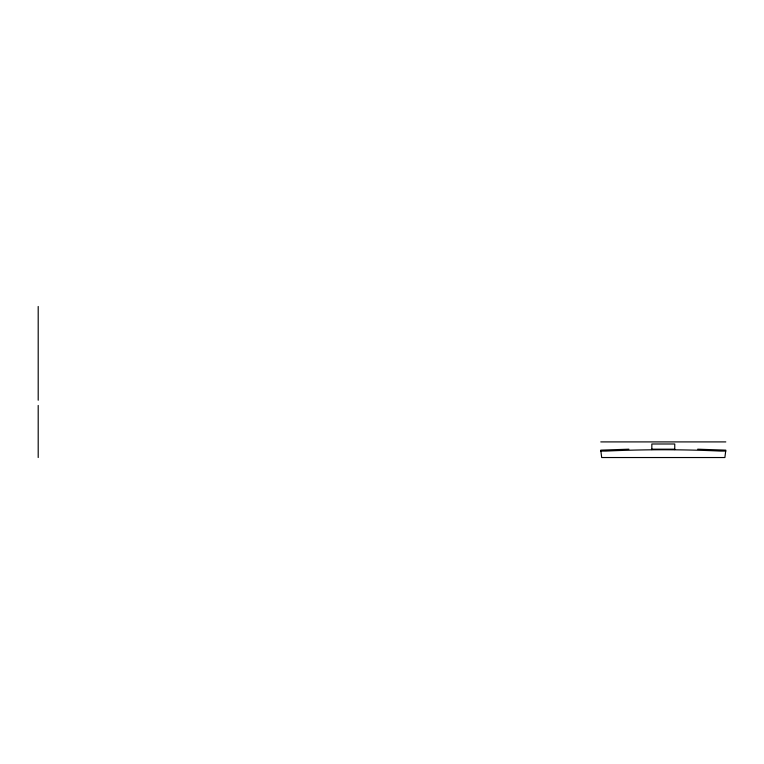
<?xml version="1.0" encoding="UTF-8"?>
<svg xmlns="http://www.w3.org/2000/svg" width="764" height="764" viewBox="0 0 764 764"><rect width="100%" height="100%" fill="white"/><g stroke="black" fill="none" stroke-linecap="round" stroke-linejoin="round"><path stroke-width="1.15" d="M697.675 449.194L725.8 450.149L724.893 457.531L601.688 457.531L600.781 450.149L628.915 449.194M600.781 441.907L725.8 441.907M651.835 449.194L674.755 449.194M600.781 451.075L605.995 451.075A1245.998 1245.998 0 0 1 720.595 451.075L725.8 451.075M674.755 449.633L674.755 443.989L651.835 443.989L651.835 449.633M38.2 306.469L38.2 400.231M38.2 405.445L38.2 457.531"/></g></svg>
